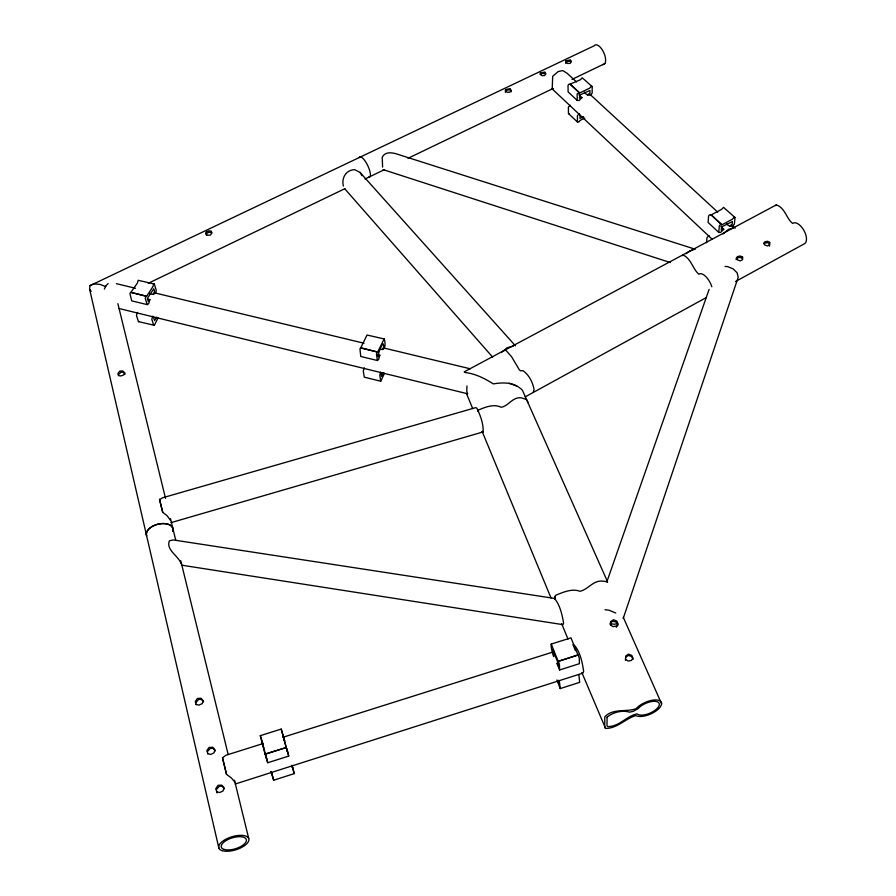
<?xml version="1.0" encoding="UTF-8"?>
<svg xmlns="http://www.w3.org/2000/svg" width="896" height="896" viewBox="0 0 896 896"><rect width="100%" height="100%" fill="white"/><g stroke="black" fill="none" stroke-linecap="round" stroke-linejoin="round"><path stroke-width="1.34" d="M769.574 246.154L769.014 243.253L767.334 242.648L764.579 243.219M604.699 727.787L604.811 716.822C613.021 707.941 626.562 712.387 636.205 708.624A14.672 6.406 -23.5 0 1 656.936 699.989A14.672 6.406 -23.5 0 1 656.499 710.629A14.672 6.406 -23.5 0 1 635.925 715.59C625.632 718.424 617.456 728.426 605.584 728.459L581.84 672.515M147.314 298.984L149.89 299.611L148.669 303.744L147.179 304.618L131.701 300.854L129.909 293.194L130.95 292.264L146.619 296.285L152.846 286.776L153.664 284.01L154.314 283.976L156.229 290.282C156.33 294.28 152.365 295.344 149.397 293.362M466.95 385.941L466.749 391.138L467.701 393.803L119.179 308.549M171.024 522.637L483.179 431.906C483.459 423.696 480.446 415.52 476.874 408.218L475.698 407.635L162.59 497.784L159.522 499.621L162.714 512.333L167.048 515.637L170.397 520.206M706.586 242.704L706.966 237.642L709.05 235.558M720.821 226.565L723.733 229.264L720.709 232.344L718.76 232.4L719.309 225.893L720.138 224.784L721.997 224.784L732.267 219.296L734.294 217.224L735 217.504L734.395 224.022C732.581 227.629 728.258 226.755 726.622 223.462M625.442 660.318L625.755 655.95L628.566 654.136L631.792 655.446L633.024 658.269L631.333 660.464L627.973 661.035L625.475 659.131M377.238 354.592L379.803 355.219L378.605 359.531L377.44 360.528L360.752 356.474L359.957 348.768L360.797 347.749L377.642 352.061L384.182 338.934C385.538 342.014 386.042 352.027 380.094 348.914M610.445 624.904L610.646 622.787L612.752 621.253L616.773 622.283L618.005 625.094L616.269 627.267M218.893 848.198L89.6 289.173L89.981 285.634L594.104 45.819A10.662 4.794 65.8 0 1 603.848 52.786A10.662 4.794 65.8 0 1 602.493 64.602M558.186 661.382L578.077 654.864L579.309 658.011L579.387 663.69L559.597 669.984L557.144 663.79L557.01 663.163L558.354 665.997L558.062 662.894L552.72 649.656C556.282 667.05 550.077 646.554 551.242 644.067L570.965 637.851L578.043 655.088L558.186 661.382L551.242 644.067M565.757 63.493L565.925 62.238L568.03 61.23L570.741 61.51M153.574 317.509L154.549 320.634L156.733 317.128M505.389 92.277L505.635 90.955L507.808 89.925L510.261 89.947L511.202 91.784M381.214 373.218L381.461 376.387L383.555 372.602M153.25 294.291L154.571 291.312L153.787 288.758L147.515 298.166L148.187 301.403L149.89 299.611M382.659 349.53L383.835 346.405L383.208 343.896C381.898 343.045 374.786 362.029 379.803 355.219M533.277 392.426L534.05 389.57C532.806 382.301 529.133 375.144 523.107 370.72L520.453 370.754L519.31 369.802L511.582 356.709L506.094 350.515L505.154 349.944L504.773 350.56L505.154 349.944M380.61 372.187L379.781 375.133L380.744 381.226L384.474 373.274M623.19 618.52L738.248 277.178L737.094 272.776L733.118 268.878L727.395 266.538L725.043 266.482M607.174 580.922L709.117 289.352M343.37 186.043C341.354 178.035 345.923 169.87 354.715 169.669L360.08 172.48L515.48 345.856M578.894 94.786L581.93 97.608L579.174 100.498L577.226 100.408L568.12 91.918L568.019 85.378L568.747 84.325L570.203 84.101L579.768 92.949L589.579 88.189L591.427 86.251L592.166 86.587L592.178 93.128C590.341 96.925 586.029 95.01 584.438 92.098M104.362 289.061L105.806 285.891L108.158 283.539M477.859 411.342L478.554 409.998C485.363 407.086 493.965 403.648 501.189 407.266C508.894 406.011 512.837 396.088 521.987 397.981L526.557 399.594L528.371 403.066M158.054 317.901L154.347 325.304L138.443 321.608L136.461 315.504L137.525 312.424M554.848 596.613L554.949 599.2L554.848 596.613L555.688 595.291C563.091 592.245 571.939 588.258 579.992 591.259C588.291 589.579 593.141 579.947 602.762 581.157A13.899 6.922 -23.5 0 1 607.533 582.389M364.258 367.875L363.25 371.09L364.291 377.171L380.744 381.226M216.294 789.645L219.363 786.229L222.152 786.24L224.448 788.827M207.334 751.699L210.37 748.35L213.114 748.384L215.365 750.893M195.754 702.61L198.722 699.373L201.421 699.429L203.616 701.837M579.97 115.17L580.003 118.429L583.632 116.648M501.379 352.531L507.226 347.693L513.251 346.17M723.005 233.957L728.504 229.376L733.062 227.987M736.075 259.571L737.318 257.947L740.174 257.342L742.482 258.496M118.406 374.741L120.982 372.154L123.312 372.288L125.138 374.114M682.237 255.618L682.797 254.912C691.242 258.474 692.765 269.147 698.846 274.232A12.051 5.398 61.2 0 1 705.645 276.416A12.051 5.398 61.2 0 1 711.816 286.787M587.485 94.909L589.971 93.083L589.96 90.429L579.779 95.021L579.443 98.202L581.93 97.608M152.858 316.176L151.794 319.267L153.709 325.371M729.546 226.15L732.189 224.146L732.435 221.502L721.818 226.845L721.179 230.048L723.733 229.264M775.712 205.61L776.339 204.87C785.109 207.782 786.453 218.781 792.635 223.429A11.782 5.992 61.1 0 1 803.544 229.802A11.782 5.992 61.1 0 1 804.787 243.555L735.482 281.557M570.282 105.224L568.378 107.173L568.478 113.546L577.472 122.035L578.939 121.979L580.026 120.445L584.853 118.059M579.309 113.702L577.405 115.662L577.472 122.035M234.987 782.331L231.358 777.93L226.52 774.39L222.51 757.826L225.725 755.339L262.987 743.568M686 253.736L689.875 250.925L694.579 249.334M625.722 657.149L628.522 655.334L631.747 656.645L632.979 659.456M712.242 239.299L552.205 88.928L552.877 88.514M377.552 351.803L376.454 354.256L377.44 360.528M525.179 396.872L706.25 297.584M464.162 371.874L776.339 204.87M148.232 283.304L344.882 188.686M365.053 178.987L384.003 169.859M407.971 158.323L553.056 88.525M571.973 79.419L604.778 63.638M540.4 74.39L542.528 73.371L545.238 73.674M89.97 285.634L93.778 283.886L100.016 284.413L105.829 286.63M130.95 292.264L137.379 283.069L138.197 280.314L154.314 283.976M146.474 296.016L145.208 298.323L147.179 304.618M552.205 88.928L552.698 76.306L558.13 71.59L562.565 70.594L563.64 71.075L567.325 73.45L576.531 81.939M270.928 771.456L273.672 780.214L294.28 773.618L292.163 765.822M556.92 680.03L560.224 688.576L579.667 682.36L578.861 674.554M266.448 753.827L286.227 747.555L265.059 754.051L267.747 762.742L288.758 756.067L286.776 748.832L287.594 751.923M235.211 784.022L583.027 673.086L583.654 671.16C582.221 662.222 580.373 652.266 574.381 645.254M265.059 754.051L260.277 735.672L281.221 729.075L284.626 740.824L284.402 740.074M282.946 737.274L551.757 652.4M617.501 623.448L614.421 624.266L610.254 623.728M138.443 321.608L139.093 321.541M263.715 747.421L263.502 746.67M718.76 232.4L708.098 222.454L708.59 215.947L709.419 214.838L711.278 214.85L721.515 209.418L723.531 207.357L735 217.504M607.533 581.728L522.435 390.275C514.573 382.054 503.294 382.2 493.293 383.891C484.702 378.437 475.474 373.71 465.013 372.501M605.013 609.717L609.034 610.21L615.731 613.021M570.203 84.101L580.406 79.755L582.243 77.818L592.166 86.587M181.44 565.141L563.046 624.669L563.595 623.067C562.106 614.533 560.045 605.338 554.602 598.438L173.219 539.93L169.344 540.848C165.883 550.077 178.158 555.509 181.003 563.461M579.354 92.579L577.158 93.867L577.226 100.408M196.011 704.435L198.99 705.118L202.261 703.629L203.179 700.683L200.984 698.264L197.411 698.432L195.306 701.467L196.224 704.603M384.182 338.934L367.024 335.026L360.797 347.749M116.424 283.685L135.475 288.266M154.526 292.846L364.067 343.246M384.485 348.163L470.198 368.782M131.096 292.544L145.331 295.982M362.174 348.331L377.642 352.061M207.626 753.682L210.683 754.421L214.01 752.853L214.928 749.762L212.677 747.264L209.026 747.443L206.898 750.579L207.827 753.76M216.608 791.762L219.733 792.546L223.104 790.922L224.022 787.73L221.715 785.142L218.019 785.333L215.846 788.547L217.045 792.859M695.218 249.234L398.686 154.605C393.344 152.723 385.235 150.819 382.234 157.282L382.603 167.115M383.062 169.602L670.32 262.55M509.085 383.13L516.723 386.03M568.478 113.546L569.218 113.848M206.371 235.245L206.606 233.419L209.082 232.243L211.658 232.725M482.216 431.368L483.179 431.906M589.837 94.214L717.763 212.184M732.088 225.4L735.157 228.234M710.898 214.514L721.616 224.448M570.27 84.426L579.421 92.904M710.942 214.827L721.661 224.762M344.546 188.563L492.621 357.101M89.6 289.173L91.179 291.357M558.208 661.17L559.418 664.328L559.597 669.984M360.08 172.48L362.051 175.65M623.302 617.344L661.606 703.786M466.446 393.456L472.696 408.587M482.16 431.469L550.995 597.912M561.635 623.672L568.019 639.094M572.936 644.627L575.411 650.619M557.816 680.691L558.958 683.278L558.667 680.277M266.594 758.598L262.259 742.683M260.277 735.672L262.091 741.059M286.91 749.762L288.758 756.067M294.28 773.618L291.995 766.058M559.328 680.781L560.224 688.576M265.821 755.474L267.747 762.742M271.163 771.949L272.059 774.581M262.842 744.139L261.923 741.395M291.85 765.352L292.734 768.253L291.995 765.453M283.718 737.554L282.8 734.552L287.078 750.725M272.787 776.866L271.387 772.027M272.899 777.224L273.672 780.214M262.427 742.269L263.099 744.688M286.608 749.078L286.16 747.365M265.877 755.776L266.549 758.33M286.227 747.555L281.221 729.075M117.88 303.666L165.525 498.355M170.486 518.638L175.773 540.355M180.746 560.683L228.166 754.477M234.472 780.226L248.73 838.51M222.51 757.826L226.52 774.39M159.555 499.262L162.714 512.333M359.162 157.584A11.256 3.405 64.3 0 1 367.797 165.715A11.256 3.405 64.3 0 1 368.48 177.184M769.742 242.368L769.731 244.787L767.558 245.974L764.848 245.034L763.56 243.41L764.736 241.853L767.491 241.27L769.742 242.368M607.096 717.226L606.984 725.906L607.869 726.578C619.494 726.578 626.416 716.072 636.933 713.91L637.907 714.37A12.242 5.342 -23.5 0 0 655.077 710.248A12.242 5.342 -23.5 0 0 655.458 701.355A12.242 5.342 -23.5 0 0 638.165 708.568L633.326 711.301L629.563 712.152C622.283 709.845 612.662 712.331 607.096 717.226M742.616 257.13L742.582 259.65L740.309 260.893L737.498 259.907L736.21 258.205L737.442 256.581L740.309 255.987L742.616 257.13M610.658 621.566L610.366 624.747L612.875 626.64L616.291 626.058L618.027 623.874L616.795 621.062L613.525 619.741L610.658 621.566M565.902 60.861L565.734 62.126L567.65 63.47L570.192 63.381L571.446 61.656L570.472 59.864L565.902 60.861M540.355 73.024L540.154 74.312L542.069 75.667L544.634 75.578L545.91 73.83L544.947 72.027L540.355 73.024M505.568 89.578L505.31 90.899L507.226 92.277L509.824 92.187L511.134 90.418L510.194 88.581L505.568 89.578M206.259 232.086L205.587 233.688L207.435 235.256L210.28 235.122L211.915 233.117L211.165 231.034L208.734 230.899L206.259 232.086M124.69 372.814L123.794 374.909L120.949 375.95L118.462 375.614L117.947 373.442L119.795 371.056L122.864 370.989L124.69 372.814M159.611 523.824A13.642 7.885 -14.4 0 0 146.63 535.73A13.642 7.885 -14.4 0 1 159.6 523.88A13.642 7.885 -14.4 0 1 172.805 531.261A13.642 7.885 -14.4 0 0 159.6 523.88M224.067 849.442A13.093 5.678 -17 0 0 245.638 842.486A13.093 5.678 -17 0 0 231.717 838.029A13.093 5.678 -17 0 0 224.067 849.442M222.107 850.651A15.691 6.798 -17 0 0 247.968 842.318A15.691 6.798 -17 0 0 231.302 836.954A15.691 6.798 -17 0 0 222.107 850.651"/></g></svg>
